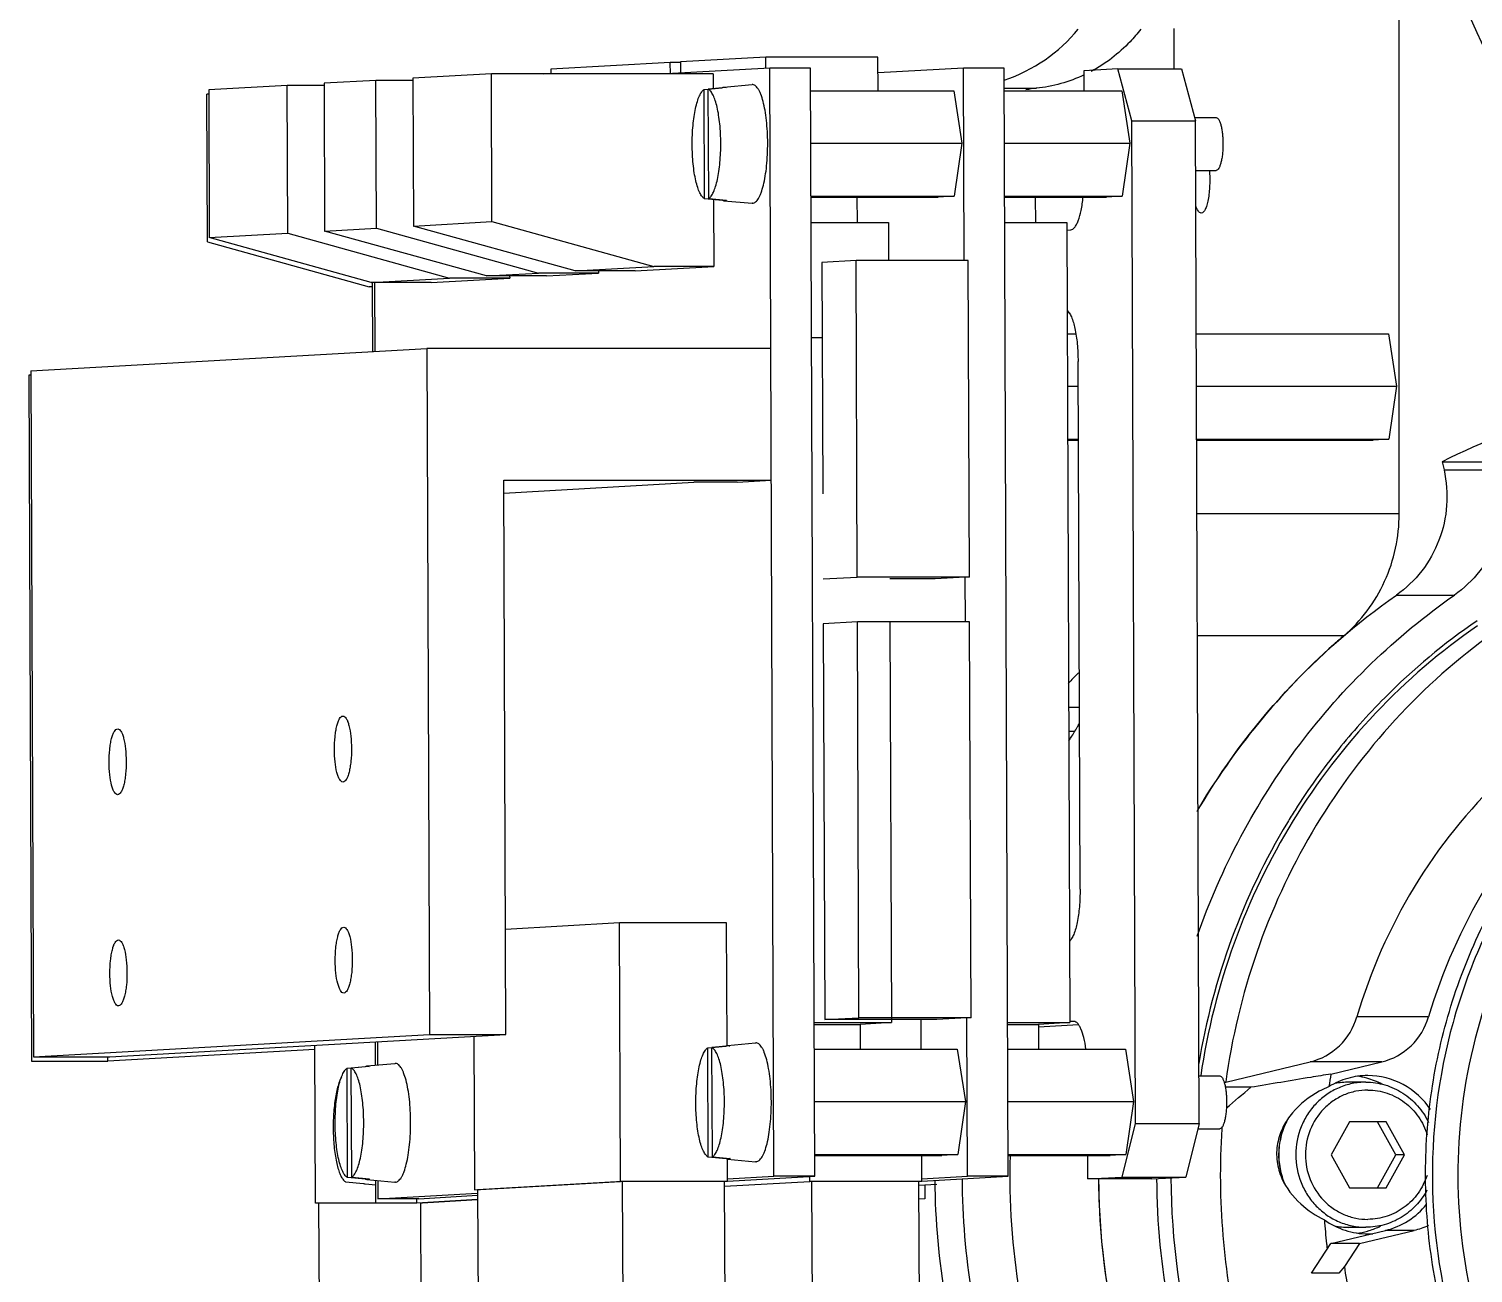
# Model space of a CAD drawing. Header units: millimetres. Extents: x 0 to 841, y 0 to 594.
# Drawn here: x 532.19 to 559.56, y 201.85 to 225.42 of the extents above; entities that cross this region are included whole.
import ezdxf

# ---------------------------------------------------------------- set-up
doc = ezdxf.new("R2010")
doc.units = ezdxf.units.MM
doc.header["$LTSCALE"] = 46.255
doc.layers.get('0').update_dxf_attribs({"linetype": 'CONTINUOUS'})
doc.layers.add('AXIS', color=7, linetype='CONTINUOUS')

msp = doc.modelspace()

# ---------------------------------------------------------------- linework, layer by layer
at = {"color": 7, "linetype": 'CONTINUOUS'}
for p, q in [((558.161, 216.233), (558.161, 225.725)), ((553.891, 225.426), (553.891, 224.663)), ((544.345, 224.785), (542.08, 224.657)), ((544.539, 224.785), (544.345, 224.785)), ((544.346, 224.572), (544.345, 224.785)), ((546.156, 224.887), (544.539, 224.796)), ((544.539, 224.796), (544.54, 224.583)), ((548.281, 224.887), (546.156, 224.887)), ((546.157, 224.675), (546.156, 224.887)), ((548.284, 224.249), (548.281, 224.887)), ((540.954, 224.568), (539.466, 224.484)), ((539.466, 224.484), (539.476, 221.684)), ((545.156, 224.568), (540.954, 224.568)), ((540.964, 221.768), (540.954, 224.568)), ((541.933, 224.568), (542.081, 224.576)), ((542.08, 224.657), (542.081, 224.568)), ((546.229, 224.679), (544.272, 224.568)), ((545.156, 224.568), (545.157, 224.289)), ((547.002, 224.679), (546.229, 224.679)), ((546.309, 203.681), (546.229, 224.679)), ((547.082, 203.681), (547.002, 224.679)), ((549.9, 224.679), (548.283, 224.587)), ((550.673, 224.679), (549.9, 224.679)), ((549.914, 221.029), (549.9, 224.679)), ((550.752, 203.681), (550.673, 224.679)), ((552.829, 224.663), (552.182, 224.627)), ((552.182, 224.627), (552.184, 224.249)), ((552.829, 224.663), (554.037, 224.663)), ((553.092, 223.678), (552.829, 224.663)), ((554.037, 224.663), (554.299, 223.678)), ((537.085, 224.349), (535.597, 224.265)), ((535.597, 224.265), (535.607, 221.465)), ((537.784, 224.349), (537.085, 224.349)), ((537.096, 221.549), (537.085, 224.349)), ((538.767, 224.444), (537.784, 224.389)), ((537.784, 224.389), (537.794, 221.589)), ((539.466, 224.444), (538.767, 224.444)), ((538.778, 221.645), (538.767, 224.444)), ((544.988, 224.274), (545.066, 224.281)), ((544.996, 222.203), (544.988, 224.274)), ((545.404, 224.309), (545.066, 224.278)), ((545.066, 224.281), (545.326, 224.305)), ((545.074, 222.207), (545.066, 224.278)), ((545.326, 224.305), (545.326, 224.302)), ((545.363, 224.317), (545.894, 224.365)), ((545.363, 224.317), (545.365, 224.317)), ((545.894, 224.365), (545.896, 224.365)), ((547.004, 224.249), (549.717, 224.249)), ((549.717, 224.249), (549.87, 223.257)), ((550.674, 224.295), (551.283, 224.295)), ((550.674, 224.249), (552.904, 224.249)), ((552.904, 224.249), (553.058, 223.257)), ((535.597, 224.183), (535.56, 224.183)), ((535.571, 221.383), (535.56, 224.183)), ((553.092, 223.678), (554.299, 223.678)), ((553.164, 204.68), (553.092, 223.678)), ((554.371, 204.68), (554.299, 223.678)), ((547.008, 223.257), (549.87, 223.257)), ((549.87, 223.257), (549.724, 222.249)), ((550.678, 223.257), (553.058, 223.257)), ((553.058, 223.257), (552.912, 222.249)), ((545.334, 222.172), (544.996, 222.203)), ((545.074, 222.207), (545.412, 222.176)), ((545.165, 222.188), (545.169, 220.918)), ((545.334, 222.184), (545.334, 222.172)), ((545.373, 222.164), (545.363, 222.164)), ((545.363, 222.164), (545.894, 222.116)), ((545.905, 222.116), (545.894, 222.116)), ((547.011, 222.249), (549.724, 222.249)), ((547.011, 222.232), (549.425, 222.232)), ((547.883, 222.232), (547.884, 221.752)), ((549.724, 222.249), (549.425, 222.232)), ((550.682, 222.249), (552.912, 222.249)), ((550.682, 222.232), (552.613, 222.232)), ((551.263, 222.232), (551.265, 221.752)), ((552.912, 222.249), (552.613, 222.232)), ((539.476, 221.684), (540.964, 221.768)), ((540.964, 221.768), (544.032, 220.918)), ((547.013, 221.752), (548.478, 221.752)), ((548.478, 221.752), (548.48, 221.034)), ((550.684, 221.752), (551.858, 221.752)), ((551.858, 221.752), (551.916, 206.593)), ((535.607, 221.465), (537.096, 221.549)), ((538.675, 220.615), (535.607, 221.465)), ((537.096, 221.549), (540.163, 220.699)), ((537.794, 221.589), (538.778, 221.645)), ((540.862, 220.739), (537.794, 221.589)), ((538.778, 221.645), (541.845, 220.795)), ((542.544, 220.834), (539.476, 221.684)), ((551.859, 221.608), (551.935, 221.613)), ((535.571, 221.383), (538.638, 220.533)), ((542.544, 220.834), (544.032, 220.918)), ((543.681, 220.834), (545.169, 220.918)), ((545.169, 220.918), (544.032, 220.918)), ((547.866, 221.034), (547.219, 220.997)), ((547.219, 220.997), (547.236, 216.609)), ((549.991, 221.034), (547.866, 221.034)), ((547.889, 215.034), (547.866, 221.034)), ((550.014, 215.034), (549.991, 221.034)), ((538.675, 220.615), (540.163, 220.699)), ((539.812, 220.615), (541.301, 220.699)), ((541.301, 220.699), (540.163, 220.699)), ((540.862, 220.739), (541.845, 220.795)), ((541.999, 220.739), (540.862, 220.739)), ((541.3, 220.739), (541.301, 220.699)), ((542.983, 220.795), (541.845, 220.795)), ((541.999, 220.739), (542.983, 220.795)), ((543.681, 220.834), (542.544, 220.834)), ((542.983, 220.834), (542.983, 220.795)), ((538.702, 220.533), (538.638, 220.533)), ((539.812, 220.615), (538.675, 220.615)), ((538.706, 219.308), (538.701, 220.615)), ((538.738, 220.615), (538.743, 219.311)), ((551.901, 220.042), (551.865, 220.04)), ((547.022, 219.575), (547.225, 219.575)), ((551.866, 219.645), (552.031, 219.645)), ((554.314, 219.645), (557.955, 219.645)), ((557.955, 219.645), (558.108, 218.653)), ((532.225, 218.942), (539.73, 219.366)), ((546.25, 219.366), (539.73, 219.366)), ((539.73, 219.366), (539.779, 206.368)), ((552.111, 209.121), (552.074, 219.12)), ((532.225, 218.862), (532.188, 218.86)), ((532.225, 218.86), (532.188, 218.86)), ((532.188, 218.86), (532.237, 205.861)), ((532.225, 218.942), (532.274, 205.943)), ((551.87, 218.653), (552.075, 218.653)), ((554.318, 218.653), (558.108, 218.653)), ((558.108, 218.653), (557.963, 217.645)), ((551.874, 217.645), (552.079, 217.645)), ((551.874, 217.628), (552.079, 217.628)), ((554.322, 217.645), (557.963, 217.645)), ((554.322, 217.628), (557.664, 217.628)), ((557.963, 217.645), (557.664, 217.628)), ((558.975, 217.22), (560.075, 217.22)), ((558.975, 217.22), (559.01, 217.064)), ((541.188, 216.867), (546.259, 216.867)), ((541.228, 206.368), (541.188, 216.867)), ((541.189, 216.626), (544.791, 216.83)), ((545.612, 216.83), (544.791, 216.83)), ((545.612, 216.83), (546.259, 216.867)), ((559.01, 217.064), (560.11, 217.064)), ((558.161, 216.233), (554.327, 216.233)), ((547.242, 214.998), (547.889, 215.034)), ((550.014, 215.034), (547.889, 215.034)), ((549.367, 214.998), (548.503, 214.998)), ((549.937, 215.03), (549.367, 214.998)), ((549.94, 214.18), (549.937, 215.03)), ((558.107, 214.692), (559.207, 214.692)), ((547.892, 214.184), (547.245, 214.148)), ((547.245, 214.148), (547.274, 206.648)), ((550.017, 214.184), (547.892, 214.184)), ((547.921, 206.685), (547.892, 214.184)), ((548.506, 214.184), (548.535, 206.593)), ((550.046, 206.685), (550.017, 214.184)), ((557.109, 213.92), (554.336, 213.92)), ((551.895, 212.113), (552.01, 212.113)), ((543.382, 208.481), (541.22, 208.358)), ((545.411, 208.481), (543.382, 208.481)), ((543.401, 203.581), (543.382, 208.481)), ((545.42, 206.158), (545.411, 208.481)), ((547.274, 206.648), (547.921, 206.685)), ((550.046, 206.685), (547.921, 206.685)), ((549.968, 206.681), (549.399, 206.648)), ((549.98, 203.681), (549.968, 206.681)), ((558.717, 206.702), (557.358, 206.702)), ((547.071, 206.593), (548.535, 206.593)), ((547.071, 206.559), (547.942, 206.559)), ((549.399, 206.648), (547.274, 206.648)), ((548.535, 206.593), (547.942, 206.559)), ((547.942, 206.559), (547.944, 206.09)), ((549.103, 206.09), (549.101, 206.648)), ((550.741, 206.593), (551.916, 206.593)), ((550.741, 206.559), (551.323, 206.559)), ((551.916, 206.593), (551.323, 206.559)), ((551.323, 206.559), (551.324, 206.09)), ((552.081, 206.551), (551.326, 206.508)), ((551.992, 206.614), (551.915, 206.61)), ((551.995, 206.614), (551.992, 206.614)), ((532.274, 205.943), (539.779, 206.368)), ((533.723, 205.943), (541.228, 206.368)), ((537.619, 203.174), (537.608, 206.163)), ((538.758, 205.786), (538.756, 206.228)), ((538.793, 206.23), (538.794, 205.789)), ((539.779, 206.368), (541.228, 206.368)), ((540.621, 206.333), (540.632, 203.425)), ((545.057, 206.115), (545.135, 206.122)), ((545.473, 206.15), (545.135, 206.119)), ((545.135, 206.122), (545.395, 206.146)), ((545.395, 206.146), (545.395, 206.143)), ((545.431, 206.158), (545.962, 206.206)), ((545.431, 206.158), (545.434, 206.158)), ((545.962, 206.206), (545.965, 206.206)), ((532.237, 205.861), (533.686, 205.861)), ((532.274, 205.943), (533.723, 205.943)), ((537.608, 206.082), (533.686, 205.861)), ((533.686, 205.861), (533.686, 205.943)), ((545.065, 204.044), (545.057, 206.115)), ((545.143, 204.048), (545.135, 206.119)), ((547.073, 206.09), (549.785, 206.09)), ((549.785, 206.09), (549.939, 205.098)), ((550.743, 206.09), (552.973, 206.09)), ((552.973, 206.09), (553.126, 205.098)), ((554.873, 205.466), (556.475, 205.849)), ((557.834, 205.849), (556.475, 205.849)), ((556.865, 205.618), (557.834, 205.849)), ((538.221, 205.728), (538.298, 205.735)), ((538.229, 203.657), (538.221, 205.728)), ((538.298, 205.735), (538.559, 205.759)), ((538.637, 205.763), (538.299, 205.732)), ((538.306, 203.661), (538.299, 205.732)), ((538.559, 205.759), (538.559, 205.756)), ((538.595, 205.771), (539.126, 205.819)), ((538.595, 205.771), (538.598, 205.771)), ((539.126, 205.819), (539.129, 205.819)), ((554.841, 205.466), (554.873, 205.466)), ((555.347, 205.366), (554.865, 205.366)), ((557.528, 205.464), (557.206, 205.464)), ((547.076, 205.098), (549.939, 205.098)), ((549.939, 205.098), (549.793, 204.09)), ((550.747, 205.098), (553.126, 205.098)), ((553.126, 205.098), (552.981, 204.09)), ((552.909, 203.666), (553.164, 204.68)), ((553.164, 204.68), (554.371, 204.68)), ((554.371, 204.68), (554.116, 203.666)), ((557.218, 204.714), (556.869, 204.089)), ((557.915, 204.714), (557.218, 204.714)), ((558.095, 204.089), (557.747, 204.714)), ((558.264, 204.089), (557.915, 204.714)), ((545.403, 204.013), (545.065, 204.044)), ((545.143, 204.048), (545.481, 204.017)), ((545.403, 204.024), (545.403, 204.013)), ((545.429, 203.581), (545.428, 204.005)), ((545.442, 204.005), (545.431, 204.005)), ((545.431, 204.005), (545.962, 203.957)), ((545.974, 203.957), (545.962, 203.957)), ((547.08, 204.09), (549.793, 204.09)), ((547.08, 204.073), (549.494, 204.073)), ((549.113, 203.582), (549.111, 204.073)), ((549.793, 204.09), (549.494, 204.073)), ((550.751, 204.09), (552.981, 204.09)), ((550.751, 204.073), (552.682, 204.073)), ((552.262, 203.629), (552.26, 204.073)), ((552.981, 204.09), (552.682, 204.073)), ((556.869, 204.089), (557.218, 203.464)), ((557.747, 203.464), (558.095, 204.089)), ((557.915, 203.464), (558.264, 204.089)), ((558.264, 204.089), (558.095, 204.089)), ((538.306, 203.661), (538.645, 203.631)), ((545.429, 203.631), (546.309, 203.681)), ((545.432, 203.588), (547.082, 203.681)), ((547.082, 203.681), (546.309, 203.681)), ((546.988, 203.582), (546.987, 203.676)), ((549.113, 203.632), (549.98, 203.681)), ((549.115, 203.588), (550.752, 203.681)), ((550.752, 203.681), (549.98, 203.681)), ((552.262, 203.629), (552.909, 203.666)), ((552.909, 203.666), (554.116, 203.666)), ((553.469, 203.629), (554.116, 203.666)), ((538.192, 203.575), (538.53, 203.544)), ((538.567, 203.626), (538.229, 203.657)), ((538.559, 203.536), (538.766, 203.517)), ((538.567, 203.638), (538.567, 203.626)), ((538.595, 203.618), (539.126, 203.57)), ((538.606, 203.618), (538.595, 203.618)), ((538.767, 203.174), (538.766, 203.603)), ((538.803, 203.599), (538.804, 203.256)), ((539.137, 203.57), (539.126, 203.57)), ((540.632, 203.425), (543.401, 203.581)), ((543.436, 203.58), (540.693, 203.425)), ((540.693, 203.425), (540.707, 199.826)), ((545.429, 203.581), (543.401, 203.581)), ((545.368, 203.58), (543.436, 203.58)), ((543.436, 203.58), (543.45, 199.981)), ((545.368, 203.58), (545.382, 199.981)), ((545.373, 203.491), (546.988, 203.582)), ((549.113, 203.582), (546.988, 203.582)), ((549.052, 203.581), (547.023, 203.581)), ((547.023, 203.581), (547.037, 199.982)), ((549.052, 203.581), (549.065, 199.982)), ((549.394, 203.523), (549.056, 203.504)), ((549.167, 203.51), (549.168, 203.254)), ((553.469, 203.629), (552.262, 203.629)), ((557.218, 203.464), (557.915, 203.464)), ((538.767, 203.174), (537.619, 203.174)), ((537.68, 203.175), (537.694, 199.575)), ((539.54, 203.174), (538.767, 203.174)), ((538.804, 203.256), (540.693, 203.363)), ((539.577, 203.256), (538.804, 203.256)), ((539.54, 203.174), (539.54, 203.256)), ((540.694, 203.239), (539.54, 203.174)), ((539.577, 203.256), (540.693, 203.32)), ((539.612, 203.175), (539.626, 199.575)), ((539.648, 203.174), (539.612, 203.174)), ((540.694, 203.233), (539.648, 203.174)), ((549.168, 203.254), (549.053, 203.248)), ((556.866, 202.409), (557.901, 202.656)), ((557.206, 202.714), (557.528, 202.714)), ((557.41, 202.409), (558.445, 202.656)), ((558.445, 202.656), (557.901, 202.656)), ((556.498, 201.846), (556.866, 202.409)), ((557.41, 202.409), (556.866, 202.409)), ((557.41, 202.409), (557.121, 201.968)), ((557.015, 201.846), (556.498, 201.846)), ((557.121, 201.968), (557.015, 201.846))]:
    msp.add_line(p, q, dxfattribs=at)
for centre, radius, start, end in [((551.476, 222.435), 1.87, 95.9518, 102.1797), ((565.278, 204.596), 14.11, 95.6034, 116.5324), ((566.565, 204.115), 12.241, 124.4802, 135.1471), ((565.489, 204.123), 12.892, 130.5415, 131.6371), ((565.689, 203.921), 13.176, 131.7056, 149.6115), ((561.313, 204.02), 13.032, 135.0936, 136.3426), ((566.688, 203.985), 12.421, 135.1256, 138.3018), ((566.727, 203.951), 12.472, 138.3018, 141.1967), ((566.824, 203.875), 12.595, 141.2043, 147.6293), ((566.87, 203.845), 12.65, 147.6263, 148.8725), ((567.067, 203.74), 12.873, 148.9246, 170.7222), ((568.981, 203.708), 12.266, 171.0422, 172.1623), ((496.929, 273.988), 90.12, 310.02362, 310.40795), ((557.207, 204.176), 1.288, 90.019, 101.6315), ((557.207, 204.169), 1.295, 90.0182, 101.5234), ((568.482, 203.706), 13.711, 176.1346, 176.3427), ((564.517, 203.707), 13.737, 178.4713, 189.4349), ((563.032, 203.703), 13.675, 180.4135, 199.6466), ((563.599, 203.706), 13.725, 180.3086, 189.4405), ((566.197, 203.709), 13.735, 180.333, 193.6005), ((566.12, 203.7), 13.658, 180.298, 201.306), ((567.22, 203.7), 13.658, 180.2712, 201.3059), ((557.207, 204.002), 1.289, 257.6956, 269.9779), ((557.207, 204.009), 1.295, 257.7947, 269.9788), ((558.114, 204.038), 1.42, 283.4759, 295.1454), ((569.523, 203.698), 12.522, 187.9402, 197.2025)]:
    msp.add_arc(centre, radius, start, end, dxfattribs=at)
msp.add_ellipse((549.645, 227.28), major_axis=(3.106, 0), ratio=0.965926, start_param=-1.232807, end_param=-0.670643, dxfattribs=at)
for points, knots in [([(559.469, 225.72), (559.891, 224.742), (560.934, 222.875), (562.338, 221.261), (563.111, 220.54)], [0, 0, 0, 0, 0.501686, 1, 1, 1, 1]), ([(553.262, 225.415), (553.199, 225.332), (552.931, 225.017), (552.595, 224.76), (552.322, 224.614)], [0, 0, 0, 0, 0.252095, 1, 1, 1, 1]), ([(544.996, 222.203), (544.978, 222.212), (544.952, 222.237), (544.925, 222.277), (544.894, 222.334), (544.86, 222.423), (544.826, 222.55), (544.798, 222.699), (544.769, 222.926), (544.755, 223.226), (544.767, 223.527), (544.794, 223.756), (544.821, 223.908), (544.854, 224.038), (544.887, 224.132), (544.918, 224.192), (544.945, 224.235), (544.97, 224.262), (544.988, 224.274)], [0, 0, 0, 0, 0.028598, 0.04674, 0.067685, 0.118006, 0.178986, 0.249217, 0.326812, 0.494996, 0.664008, 0.742607, 0.814186, 0.876794, 0.928933, 0.95081, 0.96986, 1, 1, 1, 1]), ([(545.074, 222.207), (545.092, 222.219), (545.117, 222.246), (545.145, 222.289), (545.175, 222.349), (545.208, 222.443), (545.242, 222.573), (545.268, 222.725), (545.295, 222.954), (545.307, 223.255), (545.293, 223.555), (545.264, 223.782), (545.237, 223.931), (545.202, 224.058), (545.168, 224.147), (545.137, 224.204), (545.11, 224.244), (545.085, 224.269), (545.066, 224.278)], [0, 0, 0, 0, 0.03014, 0.04919, 0.071067, 0.123206, 0.185814, 0.257393, 0.335992, 0.505004, 0.673188, 0.750783, 0.821014, 0.881994, 0.932315, 0.95326, 0.971402, 1, 1, 1, 1]), ([(545.326, 224.305), (545.329, 224.306), (545.341, 224.312), (545.353, 224.316), (545.363, 224.317)], [0, 0, 0, 0, 0.265689, 1, 1, 1, 1]), ([(545.365, 224.317), (545.368, 224.317), (545.382, 224.317), (545.395, 224.313), (545.404, 224.309)], [0, 0, 0, 0, 0.243492, 1, 1, 1, 1]), ([(545.905, 222.116), (545.914, 222.116), (545.935, 222.122), (545.964, 222.141), (545.992, 222.17), (546.018, 222.209), (546.043, 222.258), (546.077, 222.341), (546.114, 222.465), (546.148, 222.636), (546.174, 222.83), (546.189, 223.04), (546.193, 223.257), (546.187, 223.473), (546.17, 223.681), (546.144, 223.872), (546.108, 224.039), (546.071, 224.16), (546.036, 224.238), (546.01, 224.284), (545.983, 224.321), (545.956, 224.347), (545.926, 224.363), (545.906, 224.366), (545.896, 224.365)], [0, 0, 0, 0, 0.012132, 0.025909, 0.04227, 0.061711, 0.084434, 0.110464, 0.171981, 0.244745, 0.326433, 0.414238, 0.50505, 0.595618, 0.682704, 0.763231, 0.834452, 0.894136, 0.919185, 0.940921, 0.959413, 0.974934, 0.9881, 1, 1, 1, 1]), ([(545.363, 222.164), (545.36, 222.164), (545.351, 222.165), (545.341, 222.169), (545.334, 222.172)], [0, 0, 0, 0, 0.242439, 1, 1, 1, 1]), ([(545.412, 222.176), (545.409, 222.175), (545.397, 222.168), (545.383, 222.164), (545.373, 222.164)], [0, 0, 0, 0, 0.266355, 1, 1, 1, 1]), ([(551.935, 221.613), (551.964, 221.614), (552.008, 221.651), (552.047, 221.716), (552.094, 221.823), (552.139, 221.996), (552.161, 222.147), (552.17, 222.23)], [0, 0, 0, 0, 0.127171, 0.220475, 0.336518, 0.633048, 1, 1, 1, 1]), ([(551.865, 220.087), (551.882, 220.074), (551.913, 220.035), (551.97, 219.923), (552.023, 219.725), (552.064, 219.441), (552.073, 219.231), (552.074, 219.12)], [0, 0, 0, 0, 0.062751, 0.146072, 0.374112, 0.668641, 1, 1, 1, 1]), ([(559.01, 217.064), (559.059, 216.844), (559.093, 216.389), (558.946, 215.723), (558.615, 215.131), (558.288, 214.819), (558.107, 214.692)], [0, 0, 0, 0, 0.251766, 0.503139, 0.752796, 1, 1, 1, 1]), ([(560.11, 217.064), (560.159, 216.844), (560.193, 216.389), (560.046, 215.723), (559.715, 215.131), (559.388, 214.819), (559.207, 214.692)], [0, 0, 0, 0, 0.251766, 0.503139, 0.752796, 1, 1, 1, 1]), ([(557.109, 213.92), (557.437, 214.2), (557.975, 214.919), (558.161, 215.797), (558.161, 216.233)], [0, 0, 0, 0, 0.49721, 1, 1, 1, 1]), ([(554.331, 208.23), (554.786, 209.525), (556.092, 211.98), (558.093, 213.915), (559.207, 214.692)], [0, 0, 0, 0, 0.502582, 1, 1, 1, 1]), ([(554.335, 210.606), (554.81, 211.412), (555.929, 212.923), (557.346, 214.161), (558.107, 214.692)], [0, 0, 0, 0, 0.501834, 1, 1, 1, 1]), ([(559.646, 214.112), (558.947, 213.63), (557.643, 212.512), (556.073, 210.463), (554.947, 208.123), (554.523, 206.438), (554.398, 205.582)], [0, 0, 0, 0, 0.247577, 0.496933, 0.747888, 1, 1, 1, 1]), ([(564.595, 212.641), (563.833, 212.245), (562.76, 211.486), (561.572, 210.227), (560.548, 208.81), (559.625, 206.796), (559.169, 204.174), (559.389, 201.52), (560.127, 199.428), (561.018, 197.919), (562.089, 196.55), (563.088, 195.693), (563.812, 195.225)], [0, 0, 0, 0, 0.12328, 0.185473, 0.247946, 0.373362, 0.499426, 0.625592, 0.75129, 0.813948, 0.876338, 1, 1, 1, 1]), ([(559.31, 200.005), (559.122, 200.522), (558.825, 201.586), (558.628, 203.232), (558.682, 204.889), (558.986, 206.517), (559.534, 208.076), (560.311, 209.527), (561.298, 210.834), (562.083, 211.59), (562.501, 211.933)], [0, 0, 0, 0, 0.125416, 0.251092, 0.376828, 0.502416, 0.627663, 0.752409, 0.876536, 1, 1, 1, 1]), ([(562.558, 211.874), (562.155, 211.536), (561.397, 210.796), (560.441, 209.524), (559.684, 208.116), (558.962, 206.104), (558.633, 203.416), (559.102, 200.75), (559.929, 198.78), (560.759, 197.417), (561.781, 196.201), (562.97, 195.159), (564.299, 194.318), (565.736, 193.696), (567.249, 193.309), (568.285, 193.213), (568.802, 193.206)], [0, 0, 0, 0, 0.062266, 0.124854, 0.187745, 0.250884, 0.377238, 0.503524, 0.566582, 0.629371, 0.691846, 0.753991, 0.815822, 0.877384, 0.938746, 1, 1, 1, 1]), ([(560.114, 211.239), (559.471, 210.625), (558.34, 209.215), (557.612, 207.561), (557.358, 206.702)], [0, 0, 0, 0, 0.497988, 1, 1, 1, 1]), ([(561.472, 211.239), (560.83, 210.625), (559.699, 209.215), (558.971, 207.561), (558.717, 206.702)], [0, 0, 0, 0, 0.497988, 1, 1, 1, 1]), ([(552.111, 209.121), (552.112, 209.01), (552.104, 208.797), (552.066, 208.509), (552.014, 208.306), (551.958, 208.188), (551.927, 208.146), (551.91, 208.131)], [0, 0, 0, 0, 0.32647, 0.61967, 0.849827, 0.935149, 1, 1, 1, 1]), ([(556.475, 205.849), (556.68, 205.898), (557.071, 206.114), (557.298, 206.497), (557.358, 206.702)], [0, 0, 0, 0, 0.49567, 1, 1, 1, 1]), ([(557.834, 205.849), (558.038, 205.898), (558.43, 206.114), (558.657, 206.497), (558.717, 206.702)], [0, 0, 0, 0, 0.49567, 1, 1, 1, 1]), ([(552.223, 206.091), (552.213, 206.164), (552.189, 206.293), (552.145, 206.442), (552.1, 206.531), (552.063, 206.586), (552.021, 206.614), (551.995, 206.614)], [0, 0, 0, 0, 0.369207, 0.66313, 0.777577, 0.869939, 1, 1, 1, 1]), ([(545.395, 206.146), (545.398, 206.147), (545.409, 206.153), (545.422, 206.157), (545.431, 206.158)], [0, 0, 0, 0, 0.265689, 1, 1, 1, 1]), ([(545.434, 206.158), (545.437, 206.158), (545.451, 206.158), (545.464, 206.154), (545.473, 206.15)], [0, 0, 0, 0, 0.243492, 1, 1, 1, 1]), ([(545.974, 203.957), (545.983, 203.957), (546.004, 203.963), (546.033, 203.982), (546.06, 204.011), (546.087, 204.05), (546.112, 204.099), (546.146, 204.182), (546.183, 204.306), (546.217, 204.477), (546.242, 204.671), (546.258, 204.88), (546.262, 205.098), (546.256, 205.314), (546.239, 205.522), (546.212, 205.713), (546.177, 205.88), (546.139, 206.001), (546.105, 206.079), (546.079, 206.125), (546.052, 206.162), (546.024, 206.188), (545.995, 206.204), (545.975, 206.207), (545.965, 206.206)], [0, 0, 0, 0, 0.012132, 0.025909, 0.04227, 0.061711, 0.084434, 0.110464, 0.171981, 0.244745, 0.326433, 0.414238, 0.50505, 0.595618, 0.682704, 0.763231, 0.834452, 0.894136, 0.919185, 0.940921, 0.959413, 0.974934, 0.9881, 1, 1, 1, 1]), ([(545.065, 204.044), (545.047, 204.053), (545.021, 204.078), (544.994, 204.118), (544.963, 204.175), (544.929, 204.264), (544.895, 204.391), (544.867, 204.54), (544.838, 204.767), (544.824, 205.067), (544.836, 205.368), (544.863, 205.597), (544.89, 205.749), (544.923, 205.879), (544.956, 205.972), (544.986, 206.033), (545.014, 206.076), (545.039, 206.103), (545.057, 206.115)], [0, 0, 0, 0, 0.028598, 0.04674, 0.067685, 0.118006, 0.178986, 0.249217, 0.326812, 0.494996, 0.664008, 0.742607, 0.814186, 0.876794, 0.928933, 0.95081, 0.96986, 1, 1, 1, 1]), ([(545.143, 204.048), (545.161, 204.06), (545.186, 204.087), (545.214, 204.13), (545.244, 204.19), (545.277, 204.284), (545.31, 204.414), (545.337, 204.566), (545.364, 204.795), (545.376, 205.096), (545.362, 205.396), (545.333, 205.623), (545.305, 205.772), (545.271, 205.898), (545.237, 205.988), (545.206, 206.045), (545.179, 206.085), (545.153, 206.11), (545.135, 206.119)], [0, 0, 0, 0, 0.03014, 0.04919, 0.071067, 0.123206, 0.185814, 0.257393, 0.335992, 0.505004, 0.673188, 0.750783, 0.821014, 0.881994, 0.932315, 0.95326, 0.971402, 1, 1, 1, 1]), ([(538.229, 203.657), (538.21, 203.666), (538.185, 203.691), (538.157, 203.731), (538.127, 203.788), (538.092, 203.878), (538.058, 204.004), (538.03, 204.153), (538.002, 204.38), (537.988, 204.68), (538, 204.981), (538.026, 205.21), (538.053, 205.362), (538.086, 205.492), (538.12, 205.586), (538.15, 205.646), (538.178, 205.689), (538.202, 205.716), (538.221, 205.728)], [0, 0, 0, 0, 0.028598, 0.04674, 0.067685, 0.118006, 0.178986, 0.249217, 0.326812, 0.494996, 0.664008, 0.742607, 0.814186, 0.876794, 0.928933, 0.95081, 0.96986, 1, 1, 1, 1]), ([(538.306, 203.661), (538.325, 203.673), (538.35, 203.7), (538.377, 203.743), (538.407, 203.804), (538.441, 203.897), (538.474, 204.027), (538.501, 204.179), (538.528, 204.408), (538.54, 204.709), (538.526, 205.009), (538.497, 205.236), (538.469, 205.385), (538.435, 205.512), (538.401, 205.601), (538.37, 205.658), (538.342, 205.698), (538.317, 205.723), (538.299, 205.732)], [0, 0, 0, 0, 0.03014, 0.04919, 0.071067, 0.123206, 0.185814, 0.257393, 0.335992, 0.505004, 0.673188, 0.750783, 0.821014, 0.881994, 0.932315, 0.95326, 0.971402, 1, 1, 1, 1]), ([(538.559, 205.759), (538.562, 205.76), (538.573, 205.767), (538.586, 205.77), (538.595, 205.771)], [0, 0, 0, 0, 0.265689, 1, 1, 1, 1]), ([(538.598, 205.771), (538.601, 205.772), (538.614, 205.771), (538.628, 205.767), (538.637, 205.763)], [0, 0, 0, 0, 0.243492, 1, 1, 1, 1]), ([(539.137, 203.57), (539.147, 203.57), (539.168, 203.576), (539.197, 203.595), (539.224, 203.624), (539.251, 203.663), (539.276, 203.712), (539.31, 203.795), (539.346, 203.919), (539.381, 204.09), (539.406, 204.284), (539.421, 204.494), (539.426, 204.711), (539.42, 204.927), (539.403, 205.135), (539.376, 205.326), (539.341, 205.493), (539.303, 205.614), (539.269, 205.692), (539.243, 205.738), (539.216, 205.775), (539.188, 205.801), (539.159, 205.817), (539.138, 205.82), (539.129, 205.819)], [0, 0, 0, 0, 0.012132, 0.025909, 0.04227, 0.061711, 0.084434, 0.110464, 0.171981, 0.244745, 0.326433, 0.414238, 0.50505, 0.595618, 0.682704, 0.763231, 0.834452, 0.894136, 0.919185, 0.940921, 0.959413, 0.974934, 0.9881, 1, 1, 1, 1]), ([(556.865, 205.618), (556.738, 205.597), (556.232, 205.513), (555.726, 205.429), (555.347, 205.366)], [0, 0, 0, 0, 0.250519, 1, 1, 1, 1]), ([(538.111, 205.558), (538.096, 205.531), (538.069, 205.469), (538.037, 205.363), (538.009, 205.238), (537.977, 205.044), (537.955, 204.779), (537.955, 204.506), (537.968, 204.289), (537.985, 204.135), (538.007, 203.993), (538.035, 203.868), (538.068, 203.761), (538.1, 203.686), (538.128, 203.638), (538.153, 203.604), (538.176, 203.583), (538.192, 203.575)], [0, 0, 0, 0, 0.04473, 0.098873, 0.161537, 0.231426, 0.386366, 0.549252, 0.62883, 0.704607, 0.774811, 0.837859, 0.892443, 0.937645, 0.956622, 0.973228, 1, 1, 1, 1]), ([(557.528, 205.464), (557.441, 205.464), (557.267, 205.446), (557.016, 205.367), (556.784, 205.239), (556.582, 205.067), (556.416, 204.857), (556.252, 204.539), (556.165, 204.089), (556.252, 203.639), (556.416, 203.321), (556.582, 203.111), (556.784, 202.939), (557.016, 202.811), (557.267, 202.732), (557.441, 202.714), (557.528, 202.714)], [0, 0, 0, 0, 0.061505, 0.123172, 0.185144, 0.247508, 0.310296, 0.373472, 0.5, 0.626528, 0.689704, 0.752492, 0.814856, 0.876828, 0.938495, 1, 1, 1, 1]), ([(557.567, 205.314), (557.489, 205.314), (557.334, 205.298), (557.11, 205.228), (556.904, 205.114), (556.664, 204.909), (556.444, 204.568), (556.353, 204.089), (556.444, 203.61), (556.664, 203.269), (556.904, 203.064), (557.11, 202.95), (557.334, 202.88), (557.489, 202.864), (557.567, 202.864)], [0, 0, 0, 0, 0.061577, 0.123318, 0.185362, 0.2478, 0.373322, 0.5, 0.626678, 0.7522, 0.814638, 0.876682, 0.938423, 1, 1, 1, 1]), ([(557.528, 205.464), (557.65, 205.464), (557.897, 205.428), (558.238, 205.272), (558.524, 205.025), (558.663, 204.814), (558.717, 204.7)], [0, 0, 0, 0, 0.247381, 0.49602, 0.746823, 1, 1, 1, 1]), ([(557.567, 205.314), (557.69, 205.314), (557.94, 205.273), (558.276, 205.095), (558.542, 204.818), (558.655, 204.587), (558.693, 204.465)], [0, 0, 0, 0, 0.246881, 0.495351, 0.746403, 1, 1, 1, 1]), ([(554.798, 204.58), (554.712, 203.237), (554.938, 200.516), (555.953, 197.98), (556.631, 196.825)], [0, 0, 0, 0, 0.501177, 1, 1, 1, 1]), ([(556.031, 204.735), (555.984, 204.645), (555.911, 204.453), (555.865, 204.149), (555.885, 203.842), (555.942, 203.644), (555.981, 203.55)], [0, 0, 0, 0, 0.249463, 0.499736, 0.750148, 1, 1, 1, 1]), ([(556.041, 204.748), (555.992, 204.656), (555.915, 204.459), (555.867, 204.145), (555.89, 203.828), (555.952, 203.625), (555.993, 203.529)], [0, 0, 0, 0, 0.24936, 0.499707, 0.750208, 1, 1, 1, 1]), ([(545.431, 204.005), (545.429, 204.005), (545.419, 204.006), (545.41, 204.01), (545.403, 204.013)], [0, 0, 0, 0, 0.242439, 1, 1, 1, 1]), ([(545.481, 204.017), (545.478, 204.015), (545.466, 204.009), (545.452, 204.005), (545.442, 204.005)], [0, 0, 0, 0, 0.266355, 1, 1, 1, 1]), ([(558.688, 203.698), (558.649, 203.578), (558.535, 203.351), (558.27, 203.079), (557.937, 202.904), (557.689, 202.864), (557.567, 202.864)], [0, 0, 0, 0, 0.253567, 0.504597, 0.753078, 1, 1, 1, 1]), ([(538.53, 203.544), (538.533, 203.543), (538.542, 203.539), (538.551, 203.537), (538.559, 203.536)], [0, 0, 0, 0, 0.260497, 1, 1, 1, 1]), ([(538.595, 203.618), (538.593, 203.618), (538.583, 203.62), (538.574, 203.623), (538.567, 203.626)], [0, 0, 0, 0, 0.242439, 1, 1, 1, 1]), ([(538.645, 203.631), (538.642, 203.629), (538.629, 203.622), (538.616, 203.618), (538.606, 203.618)], [0, 0, 0, 0, 0.266355, 1, 1, 1, 1]), ([(553.834, 203.65), (553.839, 202.458), (554.161, 200.07), (555.094, 197.848), (555.695, 196.825)], [0, 0, 0, 0, 0.501178, 1, 1, 1, 1]), ([(558.685, 203.415), (558.628, 203.31), (558.487, 203.115), (558.207, 202.889), (557.88, 202.746), (557.645, 202.714), (557.528, 202.714)], [0, 0, 0, 0, 0.253006, 0.503732, 0.75244, 1, 1, 1, 1]), ([(557.901, 202.656), (558.052, 202.692), (558.345, 202.816), (558.582, 203.027), (558.681, 203.149)], [0, 0, 0, 0, 0.497563, 1, 1, 1, 1])]:
    msp.add_open_spline(points, degree=3, knots=knots, dxfattribs=at)
msp.add_open_spline([(552.19, 224.548), (551.906, 224.415), (551.595, 224.327), (551.283, 224.295)], degree=3, dxfattribs=at)
at = {"layer": 'AXIS', "color": 7, "linetype": 'CONTINUOUS'}
for p, q in [((554.283, 223.74), (554.691, 223.74)), ((554.303, 222.74), (554.691, 222.74)), ((551.893, 212.567), (552.098, 212.567)), ((554.368, 205.581), (554.759, 205.581)), ((554.346, 204.581), (554.759, 204.581))]:
    msp.add_line(p, q, dxfattribs=at)
for centre, radius, start, end in [((543.632, 217.252), 9.83, 328.9891, 329.4813), ((557.178, 204.185), 1.404, 74.6789, 82.0277), ((557.172, 204.167), 1.423, 62.3924, 74.6526), ((568.994, 203.704), 12.28, 183.9715, 186.1009), ((557.177, 203.997), 1.409, 277.475, 285.6843), ((557.178, 203.994), 1.405, 285.6886, 287.0109), ((557.567, 203.987), 1.398, 270.0017, 273.9156), ((557.172, 204.011), 1.423, 287.0347, 296.584), ((569.003, 203.705), 12.288, 186.1007, 186.4795)]:
    msp.add_arc(centre, radius, start, end, dxfattribs=at)
for points, knots in [([(554.691, 223.74), (554.711, 223.74), (554.735, 223.714), (554.752, 223.682), (554.767, 223.646), (554.783, 223.593), (554.799, 223.519), (554.811, 223.434), (554.818, 223.343), (554.82, 223.28), (554.82, 223.248)], [0, 0, 0, 0, 0.116799, 0.161376, 0.212576, 0.334064, 0.478473, 0.641349, 0.817219, 1, 1, 1, 1]), ([(554.82, 223.248), (554.82, 223.215), (554.819, 223.15), (554.812, 223.056), (554.8, 222.969), (554.785, 222.893), (554.768, 222.838), (554.753, 222.801), (554.735, 222.768), (554.712, 222.74), (554.691, 222.74)], [0, 0, 0, 0, 0.181688, 0.357233, 0.520323, 0.66524, 0.787296, 0.838736, 0.883487, 1, 1, 1, 1]), ([(554.562, 222.743), (554.57, 222.647), (554.573, 222.459), (554.552, 222.238), (554.516, 222.084), (554.485, 221.996), (554.441, 221.93), (554.408, 221.93)], [0, 0, 0, 0, 0.338711, 0.653506, 0.78218, 0.88366, 1, 1, 1, 1]), ([(554.408, 221.93), (554.386, 221.93), (554.335, 221.98), (554.317, 222.036), (554.305, 222.073)], [0, 0, 0, 0, 0.36111, 1, 1, 1, 1]), ([(559.814, 213.881), (559.15, 213.39), (557.914, 212.265), (556.435, 210.236), (555.38, 207.943), (554.987, 206.299), (554.873, 205.467)], [0, 0, 0, 0, 0.247675, 0.497073, 0.747995, 1, 1, 1, 1]), ([(533.709, 211.525), (533.708, 211.606), (533.714, 211.723), (533.733, 211.873), (533.752, 211.968), (533.777, 212.047), (533.806, 212.114), (533.844, 212.159), (533.871, 212.159)], [0, 0, 0, 0, 0.357236, 0.520326, 0.665277, 0.787361, 0.883473, 1, 1, 1, 1]), ([(533.871, 212.159), (533.896, 212.159), (533.934, 212.116), (533.963, 212.051), (533.998, 211.94), (534.024, 211.769), (534.032, 211.622), (534.032, 211.543)], [0, 0, 0, 0, 0.11685, 0.212574, 0.334118, 0.641288, 1, 1, 1, 1]), ([(537.979, 211.766), (537.979, 211.847), (537.984, 211.965), (538.003, 212.114), (538.023, 212.209), (538.047, 212.289), (538.076, 212.356), (538.114, 212.401), (538.141, 212.401)], [0, 0, 0, 0, 0.357236, 0.520326, 0.665277, 0.787361, 0.883473, 1, 1, 1, 1]), ([(538.141, 212.401), (538.166, 212.401), (538.204, 212.358), (538.233, 212.293), (538.268, 212.181), (538.294, 212.01), (538.302, 211.864), (538.302, 211.785)], [0, 0, 0, 0, 0.11685, 0.212574, 0.334118, 0.641288, 1, 1, 1, 1]), ([(551.901, 211.933), (551.915, 211.955), (551.968, 212.04), (552.02, 212.124), (552.057, 212.187)], [0, 0, 0, 0, 0.259649, 1, 1, 1, 1]), ([(538.141, 211.151), (538.115, 211.151), (538.077, 211.194), (538.048, 211.258), (538.014, 211.37), (537.987, 211.541), (537.979, 211.688), (537.979, 211.766)], [0, 0, 0, 0, 0.11685, 0.212574, 0.334118, 0.641288, 1, 1, 1, 1]), ([(538.302, 211.785), (538.303, 211.704), (538.297, 211.586), (538.278, 211.437), (538.259, 211.342), (538.234, 211.262), (538.205, 211.196), (538.167, 211.151), (538.141, 211.151)], [0, 0, 0, 0, 0.357236, 0.520326, 0.665277, 0.787361, 0.883473, 1, 1, 1, 1]), ([(533.87, 210.909), (533.845, 210.909), (533.807, 210.952), (533.778, 211.017), (533.743, 211.128), (533.717, 211.299), (533.709, 211.446), (533.709, 211.525)], [0, 0, 0, 0, 0.11685, 0.212574, 0.334118, 0.641288, 1, 1, 1, 1]), ([(534.032, 211.543), (534.033, 211.462), (534.027, 211.345), (534.008, 211.195), (533.989, 211.1), (533.964, 211.021), (533.935, 210.954), (533.897, 210.909), (533.87, 210.909)], [0, 0, 0, 0, 0.357236, 0.520326, 0.665277, 0.787361, 0.883473, 1, 1, 1, 1]), ([(537.994, 207.767), (537.994, 207.848), (537.999, 207.965), (538.019, 208.115), (538.038, 208.21), (538.062, 208.289), (538.091, 208.356), (538.129, 208.401), (538.156, 208.401)], [0, 0, 0, 0, 0.357236, 0.520326, 0.665277, 0.787361, 0.883473, 1, 1, 1, 1]), ([(538.156, 208.401), (538.181, 208.401), (538.219, 208.358), (538.248, 208.293), (538.283, 208.182), (538.309, 208.011), (538.317, 207.864), (538.317, 207.785)], [0, 0, 0, 0, 0.11685, 0.212574, 0.334118, 0.641288, 1, 1, 1, 1]), ([(533.724, 207.525), (533.724, 207.606), (533.729, 207.724), (533.749, 207.873), (533.768, 207.968), (533.792, 208.048), (533.821, 208.115), (533.859, 208.159), (533.886, 208.159)], [0, 0, 0, 0, 0.357236, 0.520326, 0.665277, 0.787361, 0.883473, 1, 1, 1, 1]), ([(533.886, 208.159), (533.911, 208.159), (533.949, 208.116), (533.978, 208.052), (534.013, 207.94), (534.039, 207.769), (534.047, 207.622), (534.047, 207.544)], [0, 0, 0, 0, 0.11685, 0.212574, 0.334118, 0.641288, 1, 1, 1, 1]), ([(538.156, 207.151), (538.13, 207.151), (538.092, 207.194), (538.064, 207.259), (538.029, 207.37), (538.002, 207.541), (537.994, 207.688), (537.994, 207.767)], [0, 0, 0, 0, 0.11685, 0.212574, 0.334118, 0.641288, 1, 1, 1, 1]), ([(538.317, 207.785), (538.318, 207.704), (538.313, 207.587), (538.293, 207.437), (538.274, 207.342), (538.249, 207.263), (538.221, 207.196), (538.182, 207.151), (538.156, 207.151)], [0, 0, 0, 0, 0.357236, 0.520326, 0.665277, 0.787361, 0.883473, 1, 1, 1, 1]), ([(533.886, 206.909), (533.86, 206.909), (533.822, 206.952), (533.793, 207.017), (533.759, 207.129), (533.732, 207.3), (533.724, 207.446), (533.724, 207.525)], [0, 0, 0, 0, 0.11685, 0.212574, 0.334118, 0.641288, 1, 1, 1, 1]), ([(534.047, 207.544), (534.048, 207.463), (534.043, 207.345), (534.023, 207.196), (534.004, 207.101), (533.979, 207.021), (533.95, 206.954), (533.912, 206.909), (533.886, 206.909)], [0, 0, 0, 0, 0.357236, 0.520326, 0.665277, 0.787361, 0.883473, 1, 1, 1, 1]), ([(554.759, 205.581), (554.78, 205.581), (554.803, 205.555), (554.821, 205.522), (554.836, 205.487), (554.852, 205.434), (554.868, 205.36), (554.879, 205.275), (554.887, 205.184), (554.889, 205.121), (554.889, 205.089)], [0, 0, 0, 0, 0.116799, 0.161376, 0.212576, 0.334064, 0.478473, 0.641349, 0.817219, 1, 1, 1, 1]), ([(557.566, 205.589), (557.438, 205.589), (557.179, 205.553), (556.94, 205.448), (556.83, 205.38)], [0, 0, 0, 0, 0.498769, 1, 1, 1, 1]), ([(558.756, 204.945), (558.626, 205.139), (558.269, 205.469), (557.797, 205.589), (557.566, 205.589)], [0, 0, 0, 0, 0.503353, 1, 1, 1, 1]), ([(556.83, 205.38), (556.767, 205.353), (556.51, 205.229), (556.277, 205.05), (556.138, 204.884)], [0, 0, 0, 0, 0.239282, 1, 1, 1, 1]), ([(554.889, 205.089), (554.889, 205.056), (554.887, 204.991), (554.881, 204.897), (554.869, 204.81), (554.854, 204.734), (554.837, 204.679), (554.822, 204.642), (554.804, 204.609), (554.78, 204.581), (554.759, 204.581)], [0, 0, 0, 0, 0.181688, 0.357233, 0.520323, 0.66524, 0.787296, 0.838736, 0.883487, 1, 1, 1, 1]), ([(556.138, 204.884), (556.07, 204.804), (555.948, 204.622), (555.838, 204.305), (555.829, 203.961), (555.949, 203.547), (556.259, 203.145), (556.582, 202.934), (556.744, 202.854)], [0, 0, 0, 0, 0.1272, 0.262988, 0.402685, 0.537408, 0.779891, 1, 1, 1, 1]), ([(556.744, 202.854), (556.863, 202.769), (557.128, 202.635), (557.421, 202.589), (557.567, 202.589)], [0, 0, 0, 0, 0.501525, 1, 1, 1, 1])]:
    msp.add_open_spline(points, degree=3, knots=knots, dxfattribs=at)

doc.saveas('drawing.dxf')
